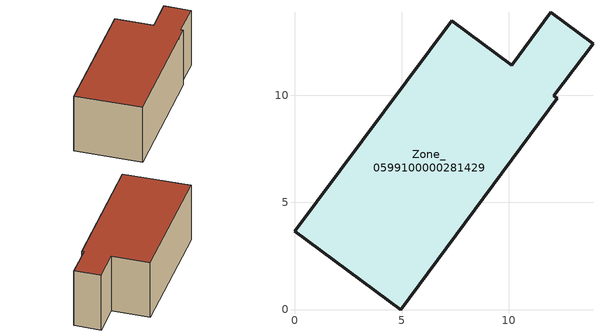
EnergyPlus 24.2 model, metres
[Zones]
Zone_0599100000281429
 floor ground (C_G): 0,3.65 7.34,13.48 10.13,11.4 11.96,13.86 13.93,12.4 12.11,9.97 12.26,9.85 4.96,0 z1.21
 wall outside (C_F): 4.96,0 12.26,9.85 12.11,9.97 13.93,12.4 11.96,13.86 10.13,11.4 7.34,13.48 0,3.65 4.96,0 z1.21:6.88
 roof outside (C_R): 11.96,13.86 10.13,11.4 7.34,13.48 0,3.65 4.96,0 12.26,9.85 12.11,9.97 13.93,12.4 z6.88
[BUILDING]
Pand.0599100000281429: North Axis=0; Terrain=City; Loads Convergence Tolerance Value=0.04; Temperature Convergence Tolerance Value=0.4; Solar Distribution=FullExterior; Maximum Number of Warmup Days=25; Minimum Number of Warmup Days=1
[Site:Location]
Rotterdam.The.Hague.AP_ZH_NLD Design_Conditions: Latitude=51.96; Longitude=4.45; Time Zone=1; Elevation=-4.5
[SITE:GROUNDTEMPERATURE:BUILDINGSURFACE]
18, 18, 18, 18, 18, 18, 18, 18, 18, 18, 18, 18
[MATERIAL] Thermal Absorptance=0.9; Solar Absorptance=0.7; Visible Absorptance=0.7
Name | Roughness | Thickness | Conductivity | Density | Specific Heat
G.TI.1965-1974 | MediumSmooth | 0.15 | 0.882353 | 540 | 1210
F.TI.1965-1974 | Rough | 0.3 | 0.697674 | 1920 | 840
R.TI.1965-1974 | MediumRough | 0.2 | 0.232558 | 1500 | 1000
[CONSTRUCTION]
C_G: G.TI.1965-1974
C_F: F.TI.1965-1974
C_R: R.TI.1965-1974
[ZONE]
Zone_0599100000281429: Type=1; Multiplier=1; Ceiling Height=Autocalculate; Volume=Autocalculate; Floor Area=autocalculate; Part of Total Floor Area=Yes
[ZONEINFILTRATION:DESIGNFLOWRATE]
Infil_Zone_0599100000281429: Zone or ZoneList or Space or SpaceList=Zone_0599100000281429; Schedule=AlwaysOn; Design Flow Rate Calculation Method=Flow/Area; Flow Rate per Floor Area=0.003; Constant Term Coefficient=1; Temperature Term Coefficient=0; Velocity Term Coefficient=0; Velocity Squared Term Coefficient=0
[HVACTEMPLATE:ZONE:IDEALLOADSAIRSYSTEM]
Zone_0599100000281429: Maximum Heating Supply Air Temperature=50; Minimum Cooling Supply Air Temperature=13; Maximum Heating Supply Air Humidity Ratio=0.0156; Minimum Cooling Supply Air Humidity Ratio=0.0077; Heating Limit=NoLimit; Cooling Limit=NoLimit; Dehumidification Control Type=ConstantSensibleHeatRatio; Cooling Sensible Heat Ratio=0.7; Dehumidification Setpoint=60; Humidification Control Type=None; Humidification Setpoint=30; Outdoor Air Method=None; Outdoor Air Flow Rate per Person=0.00944; Outdoor Air Flow Rate per Zone Floor Area=0; Outdoor Air Flow Rate per Zone=0; Demand Controlled Ventilation Type=None; Outdoor Air Economizer Type=NoEconomizer; Heat Recovery Type=None; Sensible Heat Recovery Effectiveness=0.7; Latent Heat Recovery Effectiveness=0.65
[ZONECONTROL:THERMOSTAT]
ThermostatControl_Zone_0599100000281429: Zone or ZoneList=Zone_0599100000281429; Control Type Schedule=DualSetpointControlType; Control 1=Thermostat_Zone_0599100000281429; Temperature Difference Between Cutout And Setpoint=0
[THERMOSTATSETPOINT:DUALSETPOINT]
Thermostat_Zone_0599100000281429: Heating Setpoint Temperature Schedule=HeatingSetpoint_Zone_0599100000281429; Cooling Setpoint Temperature Schedule=CoolingSetpoint_Zone_0599100000281429
[SCHEDULE:COMPACT]
HeatingSetpoint_Zone_0599100000281429: Through: 12/31, For: AllDays, Until: 24:00, 21
CoolingSetpoint_Zone_0599100000281429: Through: 12/31, For: AllDays, Until: 24:00, 24
DualSetpointControlType: Through: 12/31, For: AllDays, Until: 24:00, 4
AlwaysOn: Through: 12/31, For: AllDays, Until: 24:00, 1
